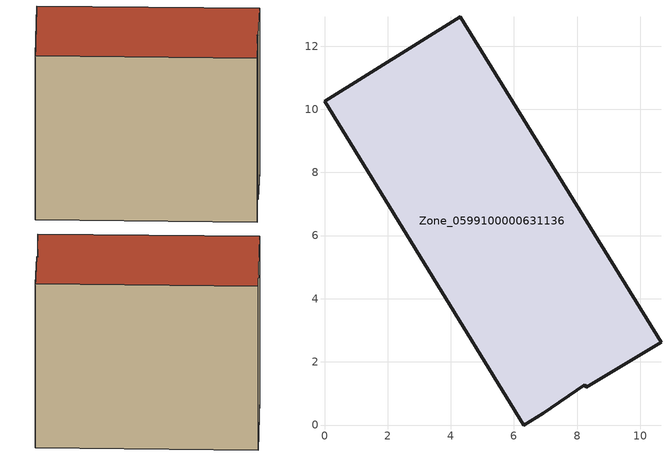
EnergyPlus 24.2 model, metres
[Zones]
Zone_0599100000631136
 floor ground (C_G): 0,10.26 4.3,12.92 10.66,2.63 8.3,1.2 8.25,1.28 6.93,0.37 6.32,0 z0
 wall outside (C_F): 4.3,12.92 0,10.26 6.32,0 6.93,0.37 8.25,1.28 8.3,1.2 10.66,2.63 4.3,12.92 z0:10.54
 roof outside (C_R): 8.3,1.2 10.66,2.63 4.3,12.92 0,10.26 6.32,0 6.93,0.37 8.25,1.28 z10.54
[BUILDING]
Pand.0599100000631136: North Axis=0; Terrain=City; Loads Convergence Tolerance Value=0.04; Temperature Convergence Tolerance Value=0.4; Solar Distribution=FullExterior; Maximum Number of Warmup Days=25; Minimum Number of Warmup Days=1
[Site:Location]
Rotterdam.The.Hague.AP_ZH_NLD Design_Conditions: Latitude=51.96; Longitude=4.45; Time Zone=1; Elevation=-4.5
[SITE:GROUNDTEMPERATURE:BUILDINGSURFACE]
18, 18, 18, 18, 18, 18, 18, 18, 18, 18, 18, 18
[MATERIAL] Thermal Absorptance=0.9; Solar Absorptance=0.7; Visible Absorptance=0.7
Name | Roughness | Thickness | Conductivity | Density | Specific Heat
G.TI.1946 | MediumSmooth | 0.15 | 1 | 540 | 1210
F.TI.1946 | Rough | 0.3 | 0.857143 | 1920 | 840
R.TI.1946 | MediumRough | 0.2 | 0.1 | 1500 | 1000
[CONSTRUCTION]
C_G: G.TI.1946
C_F: F.TI.1946
C_R: R.TI.1946
[ZONE]
Zone_0599100000631136: Type=1; Multiplier=1; Ceiling Height=Autocalculate; Volume=Autocalculate; Floor Area=autocalculate; Part of Total Floor Area=Yes
[ZONEINFILTRATION:DESIGNFLOWRATE]
Infil_Zone_0599100000631136: Zone or ZoneList or Space or SpaceList=Zone_0599100000631136; Schedule=AlwaysOn; Design Flow Rate Calculation Method=Flow/Area; Flow Rate per Floor Area=0.003; Constant Term Coefficient=1; Temperature Term Coefficient=0; Velocity Term Coefficient=0; Velocity Squared Term Coefficient=0
[HVACTEMPLATE:ZONE:IDEALLOADSAIRSYSTEM]
Zone_0599100000631136: Maximum Heating Supply Air Temperature=50; Minimum Cooling Supply Air Temperature=13; Maximum Heating Supply Air Humidity Ratio=0.0156; Minimum Cooling Supply Air Humidity Ratio=0.0077; Heating Limit=NoLimit; Cooling Limit=NoLimit; Dehumidification Control Type=ConstantSensibleHeatRatio; Cooling Sensible Heat Ratio=0.7; Dehumidification Setpoint=60; Humidification Control Type=None; Humidification Setpoint=30; Outdoor Air Method=None; Outdoor Air Flow Rate per Person=0.00944; Outdoor Air Flow Rate per Zone Floor Area=0; Outdoor Air Flow Rate per Zone=0; Demand Controlled Ventilation Type=None; Outdoor Air Economizer Type=NoEconomizer; Heat Recovery Type=None; Sensible Heat Recovery Effectiveness=0.7; Latent Heat Recovery Effectiveness=0.65
[ZONECONTROL:THERMOSTAT]
ThermostatControl_Zone_0599100000631136: Zone or ZoneList=Zone_0599100000631136; Control Type Schedule=DualSetpointControlType; Control 1=Thermostat_Zone_0599100000631136; Temperature Difference Between Cutout And Setpoint=0
[THERMOSTATSETPOINT:DUALSETPOINT]
Thermostat_Zone_0599100000631136: Heating Setpoint Temperature Schedule=HeatingSetpoint_Zone_0599100000631136; Cooling Setpoint Temperature Schedule=CoolingSetpoint_Zone_0599100000631136
[SCHEDULE:COMPACT]
HeatingSetpoint_Zone_0599100000631136: Through: 12/31, For: AllDays, Until: 24:00, 21
CoolingSetpoint_Zone_0599100000631136: Through: 12/31, For: AllDays, Until: 24:00, 24
DualSetpointControlType: Through: 12/31, For: AllDays, Until: 24:00, 4
AlwaysOn: Through: 12/31, For: AllDays, Until: 24:00, 1
